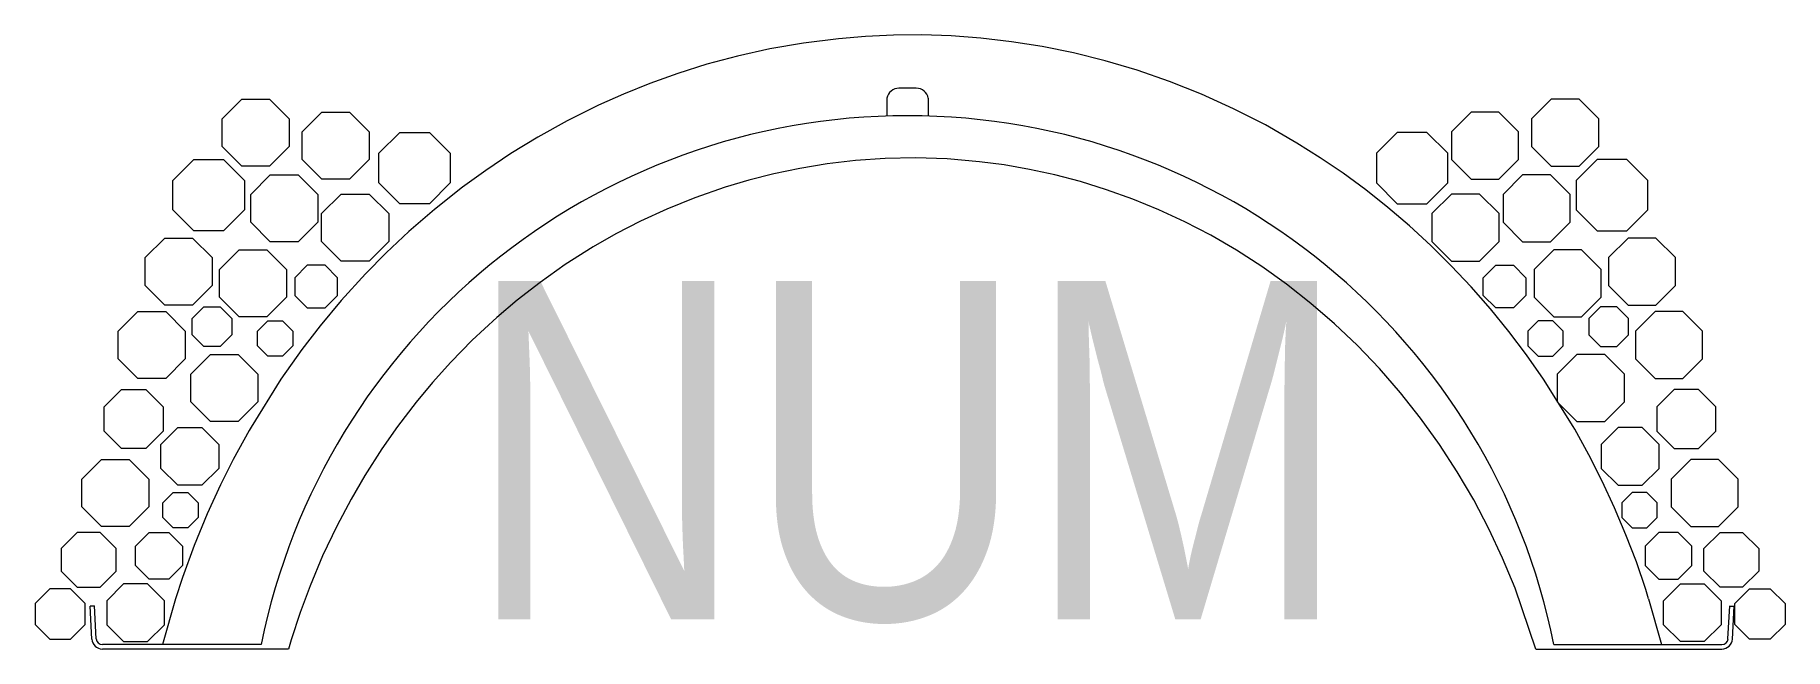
# Model space of a CAD drawing. Extents: x -1.2 to 35, y 0 to 12.7.
import ezdxf
from ezdxf.enums import TextEntityAlignment as Align

# ---------------------------------------------------------------- set-up
doc = ezdxf.new("R2010")
doc.units = 0
doc.header["$MEASUREMENT"] = 0
doc.layers.add('SEPTICAD', color=7, linetype='Continuous')
doc.styles.add('SEPTICAD', font='ARIALN.TTF')

msp = doc.modelspace()

# ---------------------------------------------------------------- linework, layer by layer
at = {"lineweight": 5}
for p, q in [((17.067, 11.602, 0), (16.711, 11.602, 0)), ((16.461, 11.392, 0), (16.461, 11.026, 0)), ((17.316, 11.392, 0), (17.316, 11.026, 0)), ((0.074, 0.888, 0), (-0.018, 0.888, 0)), ((0.018, 0.207), (-0.018, 0.888)), ((0.109, 0.212, 0), (0.073, 0.893, 0)), ((33.855, 0.212, 0), (33.891, 0.893, 0)), ((33.891, 0.888, 0), (33.982, 0.888, 0)), ((33.946, 0.207), (33.982, 0.888)), ((3.521, 0.091, 0), (0.236, 0.091, 0)), ((4.084, 0), (0.236, 0)), ((29.88, 0), (33.729, 0)), ((30.256, 0.091, 0), (33.729, 0.091, 0))]:
    msp.add_line(p, q, dxfattribs=at)
for points in [[(30.653, 4.605), (30.04, 5.585), (29.691, 6.084), (29.325, 6.569), (28.942, 7.039), (28.545, 7.493), (28.133, 7.93), (27.708, 8.35), (27.27, 8.751), (26.822, 9.134), (26.363, 9.497), (25.896, 9.841), (25.421, 10.164), (24.94, 10.467), (24.288, 10.841), (23.63, 11.178), (22.967, 11.478), (22.302, 11.743), (21.639, 11.973), (20.978, 12.169), (20.323, 12.332), (19.674, 12.463), (19.035, 12.564), (18.406, 12.637), (17.788, 12.682), (17.184, 12.702), (16.594, 12.698), (16.018, 12.672), (15.458, 12.626), (14.733, 12.535), (14.038, 12.413), (13.373, 12.266), (12.739, 12.096), (12.134, 11.906), (11.559, 11.7), (11.013, 11.48), (10.496, 11.249), (9.845, 10.925), (9.242, 10.59), (8.683, 10.248), (8.165, 9.902), (7.687, 9.555), (7.102, 9.093), (6.576, 8.638), (6.104, 8.194), (5.681, 7.764), (5.177, 7.21), (4.741, 6.687), (4.363, 6.196), (3.93, 5.583), (3.31, 4.591)], [(29.88, 0), (29.453, 1.259), (29.195, 1.878), (28.91, 2.487), (28.596, 3.084), (28.255, 3.665), (27.889, 4.23), (27.498, 4.775), (27.083, 5.299), (26.647, 5.8), (26.192, 6.276), (25.718, 6.727), (25.229, 7.15), (24.727, 7.545), (24.212, 7.912), (23.689, 8.25), (23.158, 8.558), (22.622, 8.837), (22.084, 9.087), (21.544, 9.308), (21.005, 9.502), (20.468, 9.668), (19.935, 9.808), (19.409, 9.923), (18.889, 10.013), (18.377, 10.081), (17.706, 10.137), (17.054, 10.158), (16.423, 10.146), (15.813, 10.104), (15.226, 10.035), (14.662, 9.943), (14.122, 9.83), (13.606, 9.699), (13.113, 9.552), (12.49, 9.335), (11.907, 9.098), (11.364, 8.848), (10.858, 8.586), (10.388, 8.318), (9.81, 7.951), (9.288, 7.583), (8.816, 7.217), (8.391, 6.857), (7.884, 6.387), (7.443, 5.937), (7.06, 5.51), (6.725, 5.107), (6.339, 4.603), (6.017, 4.143), (5.661, 3.586), (5.378, 3.102), (5.082, 2.541), (4.791, 1.929), (4.532, 1.31), (4.325, 0.752), (4.14, 0.187), (4.084, 0)], [(3.31, 4.591), (3.27, 4.523), (2.939, 3.919), (2.677, 3.396), (2.403, 2.794), (2.134, 2.139), (1.894, 1.481), (1.751, 1.036)], [(32.213, 1.036), (32.157, 1.233), (31.962, 1.801), (31.746, 2.364), (31.511, 2.922), (31.255, 3.473), (30.98, 4.016), (30.686, 4.55), (30.653, 4.605)], [(1.751, 1.036), (1.482, 0.091)], [(32.214, 1.036), (32.483, 0.091)]]:
    msp.add_lwpolyline(points, dxfattribs=at)
for centre, radius, start, end in [((16.711, 11.348, 0), 0.254, 90, 170), ((17.067, 11.348, 0), 0.254, 10, 90), ((16.889, -2.605), 13.637, 11.4024, 168.5976), ((0.236, 0.218), 0.218, 183, 270), ((0.236, 0.218, 0), 0.127, 183, 270), ((33.729, 0.218, 0), 0.127, 270, 357), ((33.729, 0.218), 0.218, 270, 357)]:
    msp.add_arc(centre, radius, start, end, dxfattribs=at)
at = {"layer": 'SEPTICAD', "linetype": 'Continuous', "lineweight": 15}
for points in [[(4.096, 10.966), (4.096, 10.392), (3.691, 9.986), (3.117, 9.986), (2.711, 10.392), (2.711, 10.966), (3.117, 11.372), (3.691, 11.372)], [(29.795, 10.966), (29.795, 10.392), (30.201, 9.986), (30.775, 9.986), (31.181, 10.392), (31.181, 10.966), (30.775, 11.372), (30.201, 11.372)], [(5.755, 10.7), (5.755, 10.126), (5.349, 9.72), (4.775, 9.72), (4.369, 10.126), (4.369, 10.7), (4.775, 11.106), (5.349, 11.106)], [(28.136, 10.7), (28.136, 10.126), (28.542, 9.72), (29.116, 9.72), (29.522, 10.126), (29.522, 10.7), (29.116, 11.106), (28.542, 11.106)], [(7.432, 10.254), (7.432, 9.642), (6.999, 9.209), (6.387, 9.209), (5.954, 9.642), (5.954, 10.254), (6.387, 10.687), (6.999, 10.687)], [(26.584, 10.254), (26.584, 9.642), (27.017, 9.209), (27.63, 9.209), (28.063, 9.642), (28.063, 10.254), (27.63, 10.687), (27.017, 10.687)], [(3.174, 9.695), (3.174, 9.083), (2.741, 8.65), (2.129, 8.65), (1.696, 9.083), (1.696, 9.695), (2.129, 10.128), (2.741, 10.128)], [(4.689, 9.401), (4.689, 8.827), (4.283, 8.421), (3.709, 8.421), (3.303, 8.827), (3.303, 9.401), (3.709, 9.807), (4.283, 9.807)], [(29.203, 9.401), (29.203, 8.827), (29.609, 8.421), (30.183, 8.421), (30.589, 8.827), (30.589, 9.401), (30.183, 9.807), (29.609, 9.807)], [(30.717, 9.695), (30.717, 9.083), (31.15, 8.65), (31.763, 8.65), (32.196, 9.083), (32.196, 9.695), (31.763, 10.128), (31.15, 10.128)], [(6.157, 9.006), (6.157, 8.432), (5.751, 8.026), (5.177, 8.026), (4.771, 8.432), (4.771, 9.006), (5.177, 9.412), (5.751, 9.412)], [(27.734, 9.006), (27.734, 8.432), (28.14, 8.026), (28.714, 8.026), (29.12, 8.432), (29.12, 9.006), (28.714, 9.412), (28.14, 9.412)], [(2.507, 8.096), (2.507, 7.522), (2.101, 7.116), (1.527, 7.116), (1.121, 7.522), (1.121, 8.096), (1.527, 8.502), (2.101, 8.502)], [(31.384, 8.096), (31.384, 7.522), (31.79, 7.116), (32.364, 7.116), (32.77, 7.522), (32.77, 8.096), (32.364, 8.502), (31.79, 8.502)], [(4.042, 7.853), (4.042, 7.279), (3.636, 6.873), (3.062, 6.873), (2.656, 7.279), (2.656, 7.853), (3.062, 8.259), (3.636, 8.259)], [(29.849, 7.853), (29.849, 7.279), (30.255, 6.873), (30.829, 6.873), (31.235, 7.279), (31.235, 7.853), (30.829, 8.259), (30.255, 8.259)], [(4.474, 7.941), (4.214, 7.681), (4.214, 7.314), (4.474, 7.055), (4.841, 7.055), (5.1, 7.314), (5.1, 7.681), (4.841, 7.941)], [(29.418, 7.941), (29.677, 7.681), (29.677, 7.314), (29.418, 7.055), (29.051, 7.055), (28.791, 7.314), (28.791, 7.681), (29.051, 7.941)], [(1.951, 6.576), (1.951, 6.002), (1.545, 5.596), (0.971, 5.596), (0.565, 6.002), (0.565, 6.576), (0.971, 6.982), (1.545, 6.982)], [(2.912, 6.84), (2.912, 6.501), (2.672, 6.261), (2.333, 6.261), (2.093, 6.501), (2.093, 6.84), (2.333, 7.08), (2.672, 7.08)], [(30.979, 6.84), (30.979, 6.501), (31.219, 6.261), (31.559, 6.261), (31.799, 6.501), (31.799, 6.84), (31.559, 7.08), (31.219, 7.08)], [(31.941, 6.576), (31.941, 6.002), (32.347, 5.596), (32.921, 5.596), (33.326, 6.002), (33.326, 6.576), (32.921, 6.982), (32.347, 6.982)], [(4.173, 6.575), (4.173, 6.272), (3.958, 6.057), (3.655, 6.057), (3.441, 6.272), (3.441, 6.575), (3.655, 6.789), (3.958, 6.789)], [(29.719, 6.575), (29.719, 6.272), (29.933, 6.057), (30.236, 6.057), (30.45, 6.272), (30.45, 6.575), (30.236, 6.789), (29.933, 6.789)], [(3.452, 5.684), (3.452, 5.11), (3.046, 4.704), (2.472, 4.704), (2.066, 5.11), (2.066, 5.684), (2.472, 6.09), (3.046, 6.09)], [(30.326, 5.684), (30.326, 5.11), (30.732, 4.704), (31.306, 4.704), (31.712, 5.11), (31.712, 5.684), (31.306, 6.09), (30.732, 6.09)], [(1.495, 5.01), (1.495, 4.504), (1.137, 4.146), (0.631, 4.146), (0.273, 4.504), (0.273, 5.01), (0.631, 5.368), (1.137, 5.368)], [(32.382, 5.01), (32.382, 4.504), (32.74, 4.146), (33.246, 4.146), (33.604, 4.504), (33.604, 5.01), (33.246, 5.368), (32.74, 5.368)], [(2.645, 4.233), (2.645, 3.737), (2.294, 3.387), (1.798, 3.387), (1.448, 3.737), (1.448, 4.233), (1.798, 4.584), (2.294, 4.584)], [(31.232, 4.233), (31.232, 3.737), (31.583, 3.387), (32.079, 3.387), (32.429, 3.737), (32.429, 4.233), (32.079, 4.584), (31.583, 4.584)], [(1.195, 3.512), (1.195, 2.938), (0.789, 2.532), (0.215, 2.532), (-0.191, 2.938), (-0.191, 3.512), (0.215, 3.918), (0.789, 3.918)], [(32.682, 3.512), (32.682, 2.938), (33.088, 2.532), (33.662, 2.532), (34.068, 2.938), (34.068, 3.512), (33.662, 3.918), (33.088, 3.918)], [(2.218, 3.024), (2.218, 2.721), (2.004, 2.507), (1.701, 2.507), (1.486, 2.721), (1.486, 3.024), (1.701, 3.238), (2.004, 3.238)], [(31.659, 3.024), (31.659, 2.721), (31.873, 2.507), (32.177, 2.507), (32.391, 2.721), (32.391, 3.024), (32.177, 3.238), (31.873, 3.238)], [(-0.282, 2.411), (-0.614, 2.08), (-0.614, 1.611), (-0.282, 1.279), (0.187, 1.279), (0.518, 1.611), (0.518, 2.08), (0.187, 2.411)], [(1.891, 2.128), (1.891, 1.727), (1.608, 1.444), (1.207, 1.444), (0.923, 1.727), (0.923, 2.128), (1.207, 2.411), (1.608, 2.411)], [(32.14, 2.128), (32.14, 1.727), (32.423, 1.444), (32.824, 1.444), (33.107, 1.727), (33.107, 2.128), (32.824, 2.411), (32.423, 2.411)], [(34.159, 2.411), (34.491, 2.08), (34.491, 1.611), (34.159, 1.279), (33.691, 1.279), (33.359, 1.611), (33.359, 2.08), (33.691, 2.411)], [(-0.853, 1.245), (-1.157, 0.941), (-1.157, 0.51), (-0.853, 0.206), (-0.423, 0.206), (-0.118, 0.51), (-0.118, 0.941), (-0.423, 1.245)], [(0.676, 1.349), (0.325, 0.998), (0.325, 0.503), (0.676, 0.152), (1.172, 0.152), (1.522, 0.503), (1.522, 0.998), (1.172, 1.349)], [(33.366, 1.349), (33.717, 0.998), (33.717, 0.503), (33.366, 0.152), (32.87, 0.152), (32.52, 0.503), (32.52, 0.998), (32.87, 1.349)], [(34.73, 1.245), (35.035, 0.941), (35.035, 0.51), (34.73, 0.206), (34.3, 0.206), (33.995, 0.51), (33.995, 0.941), (34.3, 1.245)]]:
    msp.add_lwpolyline(points, close=True, dxfattribs=at)

# ---------------------------------------------------------------- texts
at = {"layer": 'SEPTICAD', "style": 'SEPTICAD'}
msp.add_attdef('NUM', text='#', height=7, dxfattribs=at).set_placement((16.889, 4.116, 0), align=Align.MIDDLE_CENTER)

doc.saveas('drawing.dxf')
